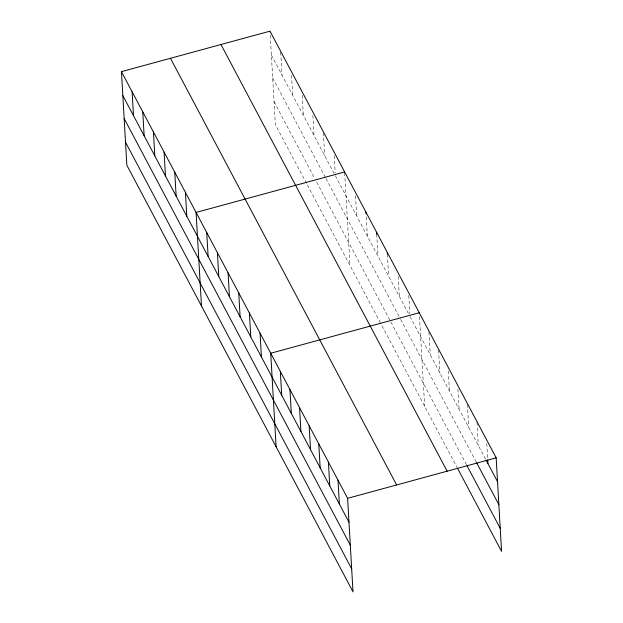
<?xml version="1.0" encoding="UTF-8"?>
<svg xmlns="http://www.w3.org/2000/svg" width="623" height="623" viewBox="0 0 623 623"><rect width="100%" height="100%" fill="white"/><g stroke="black" fill="none" stroke-linecap="round" stroke-linejoin="round"><path stroke-width="0.47" stroke-dasharray="3.12 2.34" d="M271.371 55.042L334.45 174.051M335.345 175.725L408.649 314.015M409.981 316.531L485.745 459.455M272.695 78.023L325.564 177.757M326.008 178.599L400.2 318.555M400.644 319.397L476.143 461.83M274.058 101.697L314.483 177.968M316.71 182.157L466.588 464.906M306.485 183.349L275.382 124.686L269.993 31.15M307.373 185.023L381.12 324.155M382.008 325.829L456.986 467.281M486.773 443.514L487.653 458.801M476.992 422.511L478.316 445.445M467.382 404.382L468.706 427.316M457.936 389.11L459.089 409.179M448.319 370.981L449.479 391.042M438.545 349.978L439.869 372.912M428.928 331.841L430.252 354.775M419.481 316.577L424.66 406.289M408.766 295.504L409.817 313.665M398.159 276.347L399.32 296.416M387.389 254.324L388.651 276.3M376.728 234.209L377.99 256.185M366.231 216.96L367.329 236.07M355.507 195.887L356.668 215.955M344.683 172.906L350.017 265.484M334.185 155.657L335.174 172.859M323.36 132.676L324.676 155.61M312.863 115.434L314.015 135.495M302.194 95.319L303.354 115.387M291.533 75.204L292.693 95.272M280.708 52.223L282.032 75.157"/><path stroke-width="0.93" d="M121.446 71.645L347.618 498.314L353.007 591.85L126.835 165.181L121.446 71.645L269.993 31.15L496.165 457.819L501.554 551.355L457.43 468.107M344.628 171.956L196.081 212.443L201.478 305.979M419.263 312.754L270.717 353.249L276.114 446.784M347.618 498.314L496.165 457.819M486.181 460.28L497.543 481.711M476.579 462.655L498.867 504.692M467.024 465.731L500.23 528.374M220.97 44.513L447.143 471.183M170.461 58.282L396.641 484.951M122.824 95.537L348.997 522.206M124.148 118.518L350.321 545.187M125.511 142.192L351.684 568.869M487.708 459.758L487.926 463.582M387.28 252.408L387.389 254.324M376.611 232.293L376.728 234.209M365.95 212.178L366.059 214.094M338.009 480.185L339.379 504.077M328.391 462.048L329.769 485.94M318.781 443.919L320.16 467.811M309.172 425.782L310.542 449.674M299.554 407.652L300.932 431.537M289.944 389.515L291.323 413.407M280.334 371.386L281.705 395.27M260.056 333.134L261.434 357.026M249.395 313.019L250.773 336.911M238.734 292.903L240.112 316.796M228.073 272.788L229.443 296.68M217.404 252.673L218.782 276.565M206.743 232.558L208.121 256.45M185.42 192.336L186.799 216.22M174.759 172.221L176.138 196.105M164.09 152.105L165.469 175.99M153.429 131.99L154.808 155.882M142.768 111.875L144.147 135.767M132.107 91.76L133.486 115.652"/></g></svg>
